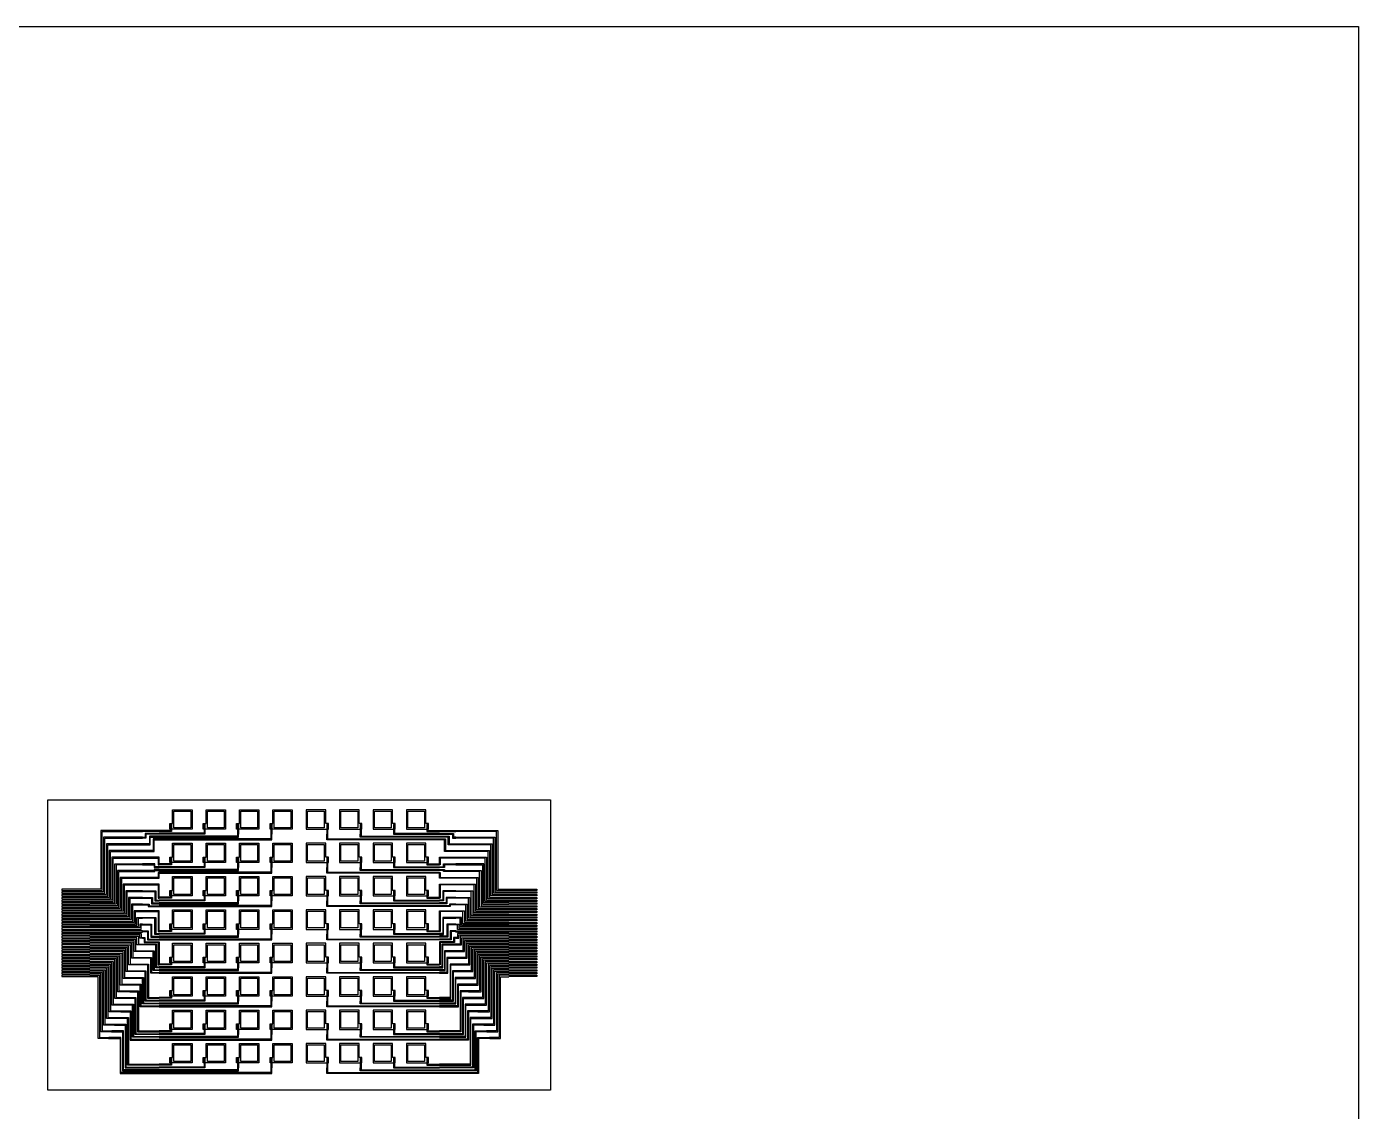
# Model space of a CAD drawing. Header units: millimetres. Extents: x -64 to 318, y -275 to 106.
# Drawn here: x 77.9 to 317.2, y -88.4 to 106.5 of the extents above; entities that cross this region are included whole.
import ezdxf

# ---------------------------------------------------------------- set-up
doc = ezdxf.new("R2010")
doc.units = ezdxf.units.MM
doc.header["$MEASUREMENT"] = 0

# ---------------------------------------------------------------- blocks, each defined once
blk = doc.blocks.new('*U6')
at = {"color": 4}
blk.add_lwpolyline([(-1.5, 1.5), (1.5, 1.5), (1.5, -1.5), (-1.5, -1.5)], close=True, dxfattribs=at)
blk = doc.blocks.new('*U7')
at = {"color": 0, "linetype": 'ByBlock', "lineweight": -2, "transparency": 16777216}
for p in [(0, 0), (6, 0), (12, 0), (18, 0), (24, 0), (30, 0), (36, 0), (42, 0), (0, -6), (6, -6), (12, -6), (18, -6), (24, -6), (30, -6), (36, -6), (42, -6), (0, -12), (6, -12), (12, -12), (18, -12), (24, -12), (30, -12), (36, -12), (42, -12), (0, -18), (6, -18), (12, -18), (18, -18), (24, -18), (30, -18), (36, -18), (42, -18), (0, -24), (6, -24), (12, -24), (18, -24), (24, -24), (30, -24), (36, -24), (42, -24), (0, -30), (6, -30), (12, -30), (18, -30), (24, -30), (30, -30), (36, -30), (42, -30), (0, -36), (6, -36), (12, -36), (18, -36), (24, -36), (30, -36), (36, -36), (42, -36), (0, -42), (6, -42), (12, -42), (18, -42), (24, -42), (30, -42), (36, -42), (42, -42)]:
    blk.add_blockref('*U6', p, dxfattribs=at)
blk = doc.blocks.new('*U8')
at = {"color": 3}
for p, q in [((-2, -1.75), (-2, -0.75)), ((-2, -0.75), (-1.5, -0.75)), ((-1.5, -1.75), (-2, -1.75)), ((-1.5, -0.75), (-1.5, -0.75))]:
    blk.add_line(p, q, dxfattribs=at)
blk.add_lwpolyline([(-1.5, -0.75), (-1.5, 1.75), (2, 1.75), (2, -1.75), (-1.5, -1.75)], dxfattribs=at)
blk = doc.blocks.new('*U9')
at = {"color": 0, "linetype": 'ByBlock', "lineweight": -2, "transparency": 16777216}
for p in [(0, 0), (6, 0), (12, 0), (18, 0), (0, -6), (6, -6), (12, -6), (18, -6), (0, -12), (6, -12), (12, -12), (18, -12), (0, -18), (6, -18), (12, -18), (18, -18), (0, -24), (6, -24), (12, -24), (18, -24), (0, -30), (6, -30), (12, -30), (18, -30), (0, -36), (6, -36), (12, -36), (18, -36), (0, -42), (6, -42), (12, -42), (18, -42)]:
    blk.add_blockref('*U8', p, dxfattribs=at)
blk = doc.blocks.new('*U10')
blk.add_lwpolyline([(-0.125, 2.5), (-0.125, -2.5), (0.125, -2.5), (0.125, 2.5)])
blk = doc.blocks.new('*U11')
at = {"color": 0, "linetype": 'ByBlock', "lineweight": -2, "transparency": 16777216}
for p in [(0, 0), (0.5, 0), (1, 0), (1.5, 0), (2, 0), (2.5, 0), (3, 0), (3.5, 0), (4, 0), (4.5, 0), (5, 0), (5.5, 0), (6, 0), (6.5, 0), (7, 0), (7.5, 0), (8, 0), (8.5, 0), (9, 0), (9.5, 0), (10, 0), (10.5, 0), (11, 0), (11.5, 0), (12, 0), (12.5, 0), (13, 0), (13.5, 0), (14, 0), (14.5, 0), (15, 0), (15.5, 0)]:
    blk.add_blockref('*U10', p, dxfattribs=at)
blk = doc.blocks.new('*U12')
for p, q in [((-8.03, 0.28), (-10.12, 0.28)), ((-7.88, 0.13), (-10.12, 0.13)), ((-8.03, 1.38), (-8.03, 0.28)), ((-8.03, 1.38), (-7.88, 1.38)), ((-8.03, 0.28), (-8.03, 0.28)), ((-7.88, 1.38), (-7.88, 0.13)), ((-2.03, 1.38), (-2.03, -0.22)), ((-2.03, 1.38), (-1.88, 1.38)), ((-2, 0.17), (-2, 0.17)), ((-1.88, 1.38), (-1.88, 0.13)), ((-1.88, 0.13), (-1.88, -0.37)), ((3.97, 1.38), (3.97, -0.22)), ((3.97, 1.38), (4.12, 1.38)), ((4, 0.17), (4, 0.17)), ((4.12, 1.38), (4.12, 0.13)), ((4.12, 0.13), (4.12, -0.37)), ((9.97, 1.38), (9.97, -0.22)), ((9.97, 1.38), (10.12, 1.38)), ((10, 0.17), (10, 0.17)), ((10.12, 1.38), (10.12, 0.13)), ((10.12, 0.13), (10.12, -0.37)), ((-2.03, -0.22), (-10.12, -0.22)), ((-1.88, -0.37), (-10.12, -0.37)), ((3.97, -0.72), (-10.12, -0.72)), ((-10.12, -0.88), (4.12, -0.88)), ((9.97, -1.22), (-10.12, -1.22)), ((-10.12, -1.38), (10.12, -1.38)), ((3.97, -0.22), (3.97, -0.72)), ((4.12, -0.88), (4.12, -0.37)), ((9.97, -0.22), (9.97, -0.72)), ((9.97, -0.72), (9.97, -1.22)), ((10.12, -0.88), (10.12, -0.37)), ((10.12, -1.38), (10.12, -0.88))]:
    blk.add_line(p, q)
blk = doc.blocks.new('*U13')
at = {"color": 0, "linetype": 'ByBlock', "lineweight": -2, "transparency": 16777216}
for p in [(0, 0), (0, -6), (0, -12), (0, -18), (0, -24), (0, -30), (0, -36), (0, -42)]:
    blk.add_blockref('*U12', p, dxfattribs=at)
blk = doc.blocks.new('*U14')
at = {"color": 3}
for p, q in [((-2, -1.75), (-2, -0.75)), ((-2, -0.75), (-1.5, -0.75)), ((-1.5, -1.75), (-2, -1.75)), ((-1.5, -0.75), (-1.5, -0.75))]:
    blk.add_line(p, q, dxfattribs=at)
blk.add_lwpolyline([(-1.5, -0.75), (-1.5, 1.75), (2, 1.75), (2, -1.75), (-1.5, -1.75)], dxfattribs=at)
blk = doc.blocks.new('*U15')
at = {"color": 0, "linetype": 'ByBlock', "lineweight": -2, "transparency": 16777216}
for p in [(0, 0), (6, 0), (12, 0), (18, 0), (0, -6), (6, -6), (12, -6), (18, -6), (0, -12), (6, -12), (12, -12), (18, -12), (0, -18), (6, -18), (12, -18), (18, -18), (0, -24), (6, -24), (12, -24), (18, -24), (0, -30), (6, -30), (12, -30), (18, -30), (0, -36), (6, -36), (12, -36), (18, -36), (0, -42), (6, -42), (12, -42), (18, -42)]:
    blk.add_blockref('*U14', p, dxfattribs=at)
blk = doc.blocks.new('*U16')
blk.add_lwpolyline([(-0.125, 2.5), (-0.125, -2.5), (0.125, -2.5), (0.125, 2.5)])
blk = doc.blocks.new('*U17')
at = {"color": 0, "linetype": 'ByBlock', "lineweight": -2, "transparency": 16777216}
for p in [(0, 0), (0.5, 0), (1, 0), (1.5, 0), (2, 0), (2.5, 0), (3, 0), (3.5, 0), (4, 0), (4.5, 0), (5, 0), (5.5, 0), (6, 0), (6.5, 0), (7, 0), (7.5, 0), (8, 0), (8.5, 0), (9, 0), (9.5, 0), (10, 0), (10.5, 0), (11, 0), (11.5, 0), (12, 0), (12.5, 0), (13, 0), (13.5, 0), (14, 0), (14.5, 0), (15, 0), (15.5, 0)]:
    blk.add_blockref('*U16', p, dxfattribs=at)
blk = doc.blocks.new('*U18')
for p, q in [((-8.03, 0.28), (-10.12, 0.28)), ((-7.88, 0.13), (-10.12, 0.13)), ((-8.03, 1.38), (-8.03, 0.28)), ((-8.03, 1.38), (-7.88, 1.38)), ((-8.03, 0.28), (-8.03, 0.28)), ((-7.88, 1.38), (-7.88, 0.13)), ((-2.03, 1.38), (-2.03, -0.22)), ((-2.03, 1.38), (-1.88, 1.38)), ((-2, 0.17), (-2, 0.17)), ((-1.88, 1.38), (-1.88, 0.13)), ((-1.88, 0.13), (-1.88, -0.37)), ((3.97, 1.38), (3.97, -0.22)), ((3.97, 1.38), (4.12, 1.38)), ((4, 0.17), (4, 0.17)), ((4.12, 1.38), (4.12, 0.13)), ((4.12, 0.13), (4.12, -0.37)), ((9.97, 1.38), (9.97, -0.22)), ((9.97, 1.38), (10.12, 1.38)), ((10, 0.17), (10, 0.17)), ((10.12, 1.38), (10.12, 0.13)), ((10.12, 0.13), (10.12, -0.37)), ((-2.03, -0.22), (-10.12, -0.22)), ((-1.88, -0.37), (-10.12, -0.37)), ((3.97, -0.72), (-10.12, -0.72)), ((-10.12, -0.88), (4.12, -0.88)), ((9.97, -1.22), (-10.12, -1.22)), ((-10.12, -1.38), (10.12, -1.38)), ((3.97, -0.22), (3.97, -0.72)), ((4.12, -0.88), (4.12, -0.37)), ((9.97, -0.22), (9.97, -0.72)), ((9.97, -0.72), (9.97, -1.22)), ((10.12, -0.88), (10.12, -0.37)), ((10.12, -1.38), (10.12, -0.88))]:
    blk.add_line(p, q)
blk = doc.blocks.new('*U19')
at = {"color": 0, "linetype": 'ByBlock', "lineweight": -2, "transparency": 16777216}
for p in [(0, 0), (0, -6), (0, -12), (0, -18), (0, -24), (0, -30), (0, -36), (0, -42)]:
    blk.add_blockref('*U18', p, dxfattribs=at)

msp = doc.modelspace()

# ---------------------------------------------------------------- linework, layer by layer
for p, q in [((101.73, -37.99), (98.76, -37.99)), ((101.73, -38.14), (98.76, -38.14)), ((152.1, -37.99), (155.07, -37.99)), ((152.1, -38.14), (155.07, -38.14)), ((98.76, -39.19), (99.23, -39.19)), ((99.38, -39.34), (98.76, -39.34)), ((99.98, -40.39), (98.76, -40.39)), ((98.76, -40.54), (100.13, -40.54)), ((99.23, -38.49), (99.23, -39.19)), ((101.73, -38.49), (99.23, -38.49)), ((99.38, -38.64), (99.38, -39.34)), ((101.73, -38.64), (99.38, -38.64)), ((99.98, -38.99), (99.98, -40.39)), ((101.73, -38.99), (99.98, -38.99)), ((100.13, -40.54), (100.13, -39.14)), ((100.13, -39.14), (101.73, -39.14)), ((100.67, -39.49), (100.67, -41.59)), ((101.73, -39.49), (100.67, -39.49)), ((100.82, -41.74), (100.82, -39.64)), ((100.82, -39.64), (101.73, -39.64)), ((152.1, -38.49), (154.6, -38.49)), ((152.1, -38.64), (154.45, -38.64)), ((152.1, -38.99), (153.84, -38.99)), ((153.69, -39.14), (152.1, -39.14)), ((152.1, -39.49), (153.16, -39.49)), ((153.01, -39.64), (152.1, -39.64)), ((153.01, -41.74), (153.01, -39.64)), ((153.16, -39.49), (153.16, -41.59)), ((153.69, -40.54), (153.69, -39.14)), ((155.07, -40.54), (153.69, -40.54)), ((153.84, -38.99), (153.84, -40.39)), ((153.84, -40.39), (155.07, -40.39)), ((154.45, -38.64), (154.45, -39.34)), ((154.45, -39.34), (155.07, -39.34)), ((154.6, -38.49), (154.6, -39.19)), ((155.07, -39.19), (154.6, -39.19)), ((100.67, -41.59), (98.76, -41.59)), ((98.76, -41.74), (100.82, -41.74)), ((101.73, -42.79), (98.76, -42.79)), ((98.76, -42.94), (101.58, -42.94)), ((101.58, -42.94), (101.58, -44.14)), ((101.73, -43.99), (101.73, -42.79)), ((152.1, -43.99), (152.1, -42.79)), ((152.1, -42.79), (155.07, -42.79)), ((155.07, -42.94), (152.25, -42.94)), ((152.25, -42.94), (152.25, -44.14)), ((155.07, -41.74), (153.01, -41.74)), ((153.16, -41.59), (155.07, -41.59)), ((100.98, -43.99), (98.76, -43.99)), ((98.76, -44.14), (100.83, -44.14)), ((100.83, -45.19), (98.76, -45.19)), ((98.76, -45.34), (100.98, -45.34)), ((100.83, -44.14), (100.83, -44.64)), ((100.83, -44.64), (101.73, -44.64)), ((101.73, -44.99), (100.83, -44.99)), ((100.83, -44.99), (100.83, -45.19)), ((100.98, -44.49), (100.98, -43.99)), ((101.73, -44.49), (100.98, -44.49)), ((100.98, -45.34), (100.98, -45.14)), ((100.98, -45.14), (101.73, -45.14)), ((101.58, -44.14), (101.73, -44.14)), ((152.25, -44.14), (152.1, -44.14)), ((152.1, -44.49), (152.85, -44.49)), ((153, -44.64), (152.1, -44.64)), ((152.1, -44.99), (153, -44.99)), ((152.85, -45.14), (152.1, -45.14)), ((152.85, -44.49), (152.85, -43.99)), ((152.85, -43.99), (155.07, -43.99)), ((152.85, -45.34), (152.85, -45.14)), ((155.07, -45.34), (152.85, -45.34)), ((155.07, -44.14), (153, -44.14)), ((153, -44.14), (153, -44.64)), ((153, -44.99), (153, -45.19)), ((153, -45.19), (155.07, -45.19)), ((101.58, -46.39), (98.76, -46.39)), ((98.76, -46.54), (101.73, -46.54)), ((101.73, -47.59), (98.76, -47.59)), ((98.76, -47.74), (101.58, -47.74)), ((101.73, -45.49), (101.58, -45.49)), ((101.58, -45.49), (101.58, -46.39)), ((101.58, -47.74), (101.58, -50.14)), ((101.73, -46.54), (101.73, -45.64)), ((101.73, -49.99), (101.73, -47.59)), ((152.1, -45.49), (152.25, -45.49)), ((152.1, -46.54), (152.1, -45.64)), ((155.07, -46.54), (152.1, -46.54)), ((152.1, -49.99), (152.1, -47.59)), ((152.1, -47.59), (155.07, -47.59)), ((152.25, -45.49), (152.25, -46.39)), ((152.25, -46.39), (155.07, -46.39)), ((155.07, -47.74), (152.25, -47.74)), ((152.25, -47.74), (152.25, -50.14)), ((98.76, -48.79), (101.13, -48.79)), ((98.76, -48.94), (100.98, -48.94)), ((98.76, -49.99), (100.53, -49.99)), ((98.76, -50.14), (100.38, -50.14)), ((100.38, -50.14), (100.38, -51.14)), ((100.53, -49.99), (100.53, -50.99)), ((100.98, -48.94), (100.98, -50.64)), ((101.13, -48.79), (101.13, -50.49)), ((101.58, -50.14), (101.73, -50.14)), ((152.25, -50.14), (152.1, -50.14)), ((155.07, -48.79), (152.7, -48.79)), ((152.7, -48.79), (152.7, -50.49)), ((155.07, -48.94), (152.85, -48.94)), ((152.85, -48.94), (152.85, -50.64)), ((155.07, -49.99), (153.3, -49.99)), ((153.3, -49.99), (153.3, -50.99)), ((155.07, -50.14), (153.45, -50.14)), ((153.45, -50.14), (153.45, -51.14)), ((98.76, -51.19), (99.93, -51.19)), ((98.76, -51.34), (99.78, -51.34)), ((101.73, -52.39), (98.76, -52.39)), ((98.76, -52.54), (101.58, -52.54)), ((99.78, -51.34), (99.78, -51.64)), ((99.78, -51.64), (101.73, -51.64)), ((99.93, -51.19), (99.93, -51.49)), ((99.93, -51.49), (101.73, -51.49)), ((100.38, -51.14), (101.73, -51.14)), ((100.53, -50.99), (101.73, -50.99)), ((100.98, -50.64), (101.73, -50.64)), ((101.13, -50.49), (101.73, -50.49)), ((101.58, -52.54), (101.58, -56.14)), ((101.73, -55.99), (101.73, -52.39)), ((152.7, -50.49), (152.1, -50.49)), ((152.85, -50.64), (152.1, -50.64)), ((153.3, -50.99), (152.1, -50.99)), ((153.45, -51.14), (152.1, -51.14)), ((153.9, -51.49), (152.1, -51.49)), ((154.05, -51.64), (152.1, -51.64)), ((152.1, -55.99), (152.1, -52.39)), ((152.1, -52.39), (155.07, -52.39)), ((155.07, -52.54), (152.25, -52.54)), ((152.25, -52.54), (152.25, -56.14)), ((155.07, -51.19), (153.9, -51.19)), ((153.9, -51.19), (153.9, -51.49)), ((155.07, -51.34), (154.05, -51.34)), ((154.05, -51.34), (154.05, -51.64)), ((98.76, -53.59), (101.13, -53.59)), ((100.98, -53.74), (98.76, -53.74)), ((98.76, -54.79), (100.38, -54.79)), ((98.76, -54.94), (100.23, -54.94)), ((100.23, -54.94), (100.23, -57.14)), ((100.38, -54.79), (100.38, -56.99)), ((100.98, -56.64), (100.98, -53.74)), ((101.13, -53.59), (101.13, -56.49)), ((155.07, -53.59), (152.7, -53.59)), ((152.7, -53.59), (152.7, -56.49)), ((152.85, -56.64), (152.85, -53.74)), ((152.85, -53.74), (155.07, -53.74)), ((155.07, -54.79), (153.45, -54.79)), ((153.45, -54.79), (153.45, -56.99)), ((155.07, -54.94), (153.6, -54.94)), ((153.6, -54.94), (153.6, -57.14)), ((98.76, -55.99), (89.26, -55.99)), ((98.76, -55.99), (99.78, -55.99)), ((98.76, -56.14), (99.63, -56.14)), ((98.76, -57.19), (99.18, -57.19)), ((98.76, -57.34), (99.03, -57.34)), ((99.03, -57.34), (99.03, -58.1)), ((99.18, -57.19), (99.18, -57.95)), ((99.63, -56.14), (99.63, -57.64)), ((99.78, -55.99), (99.78, -57.49)), ((100.23, -57.14), (101.73, -57.14)), ((100.38, -56.99), (101.73, -56.99)), ((101.73, -56.64), (100.98, -56.64)), ((101.13, -56.49), (101.73, -56.49)), ((101.58, -56.14), (101.73, -56.14)), ((152.25, -56.14), (152.1, -56.14)), ((152.7, -56.49), (152.1, -56.49)), ((152.1, -56.64), (152.85, -56.64)), ((153.45, -56.99), (152.1, -56.99)), ((153.6, -57.14), (152.1, -57.14)), ((155.07, -55.99), (154.05, -55.99)), ((154.05, -55.99), (154.05, -57.49)), ((155.07, -56.14), (154.2, -56.14)), ((154.2, -56.14), (154.2, -57.64)), ((155.07, -57.19), (154.65, -57.19)), ((154.65, -57.19), (154.65, -57.95)), ((155.07, -57.34), (154.8, -57.34)), ((154.8, -57.34), (154.8, -58.1)), ((155.07, -55.99), (164.57, -55.99)), ((98.76, -58.39), (101.28, -58.39)), ((101.13, -58.54), (98.76, -58.54)), ((100.68, -59.74), (98.76, -59.74)), ((98.91, -59.59), (100.83, -59.59)), ((99.03, -58.1), (101.58, -58.1)), ((99.18, -57.95), (101.73, -57.95)), ((99.63, -57.64), (101.73, -57.64)), ((99.78, -57.49), (101.73, -57.49)), ((100.68, -63.14), (100.68, -59.74)), ((100.83, -59.59), (100.83, -62.99)), ((101.13, -62.64), (101.13, -58.54)), ((101.28, -58.39), (101.28, -62.49)), ((101.58, -58.1), (101.58, -62.14)), ((101.73, -57.95), (101.73, -61.99)), ((154.05, -57.49), (152.1, -57.49)), ((154.2, -57.64), (152.1, -57.64)), ((154.65, -57.95), (152.1, -57.95)), ((152.1, -57.95), (152.1, -61.99)), ((154.8, -58.1), (152.25, -58.1)), ((152.25, -58.1), (152.25, -62.14)), ((155.07, -58.39), (152.55, -58.39)), ((152.55, -58.39), (152.55, -62.49)), ((152.7, -62.64), (152.7, -58.54)), ((152.7, -58.54), (155.07, -58.54)), ((154.92, -59.59), (153, -59.59)), ((153, -59.59), (153, -62.99)), ((153.15, -63.14), (153.15, -59.74)), ((153.15, -59.74), (155.07, -59.74)), ((98.76, -60.79), (100.38, -60.79)), ((100.23, -60.94), (98.76, -60.94)), ((98.76, -61.99), (99.83, -61.99)), ((99.68, -62.14), (98.76, -62.14)), ((99.68, -68.14), (99.68, -62.14)), ((99.83, -61.99), (99.83, -67.99)), ((100.23, -63.64), (100.23, -60.94)), ((100.38, -60.79), (100.38, -63.49)), ((101.58, -62.14), (101.73, -62.14)), ((152.25, -62.14), (152.1, -62.14)), ((155.07, -60.79), (153.45, -60.79)), ((153.45, -60.79), (153.45, -63.49)), ((153.6, -63.64), (153.6, -60.94)), ((153.6, -60.94), (155.07, -60.94)), ((155.07, -61.99), (154, -61.99)), ((154, -61.99), (154, -67.99)), ((154.15, -68.14), (154.15, -62.14)), ((154.15, -62.14), (155.07, -62.14)), ((98.78, -64.54), (97.59, -64.54)), ((97.66, -64.39), (98.93, -64.39)), ((99.23, -63.34), (98.14, -63.34)), ((98.21, -63.19), (99.38, -63.19)), ((98.78, -69.14), (98.78, -64.54)), ((98.93, -64.39), (98.93, -68.99)), ((99.23, -68.64), (99.23, -63.34)), ((99.38, -63.19), (99.38, -68.49)), ((101.73, -63.64), (100.23, -63.64)), ((100.38, -63.49), (101.73, -63.49)), ((101.73, -63.14), (100.68, -63.14)), ((100.83, -62.99), (101.73, -62.99)), ((101.73, -62.64), (101.13, -62.64)), ((101.28, -62.49), (101.73, -62.49)), ((152.55, -62.49), (152.1, -62.49)), ((152.1, -62.64), (152.7, -62.64)), ((153, -62.99), (152.1, -62.99)), ((152.1, -63.14), (153.15, -63.14)), ((153.45, -63.49), (152.1, -63.49)), ((152.1, -63.64), (153.6, -63.64)), ((155.62, -63.19), (154.45, -63.19)), ((154.45, -63.19), (154.45, -68.49)), ((154.6, -68.64), (154.6, -63.34)), ((154.6, -63.34), (155.69, -63.34)), ((156.17, -64.39), (154.9, -64.39)), ((154.9, -64.39), (154.9, -68.99)), ((155.05, -69.14), (155.05, -64.54)), ((155.05, -64.54), (156.24, -64.54)), ((96.49, -66.94), (97.88, -66.94)), ((96.56, -66.79), (98.03, -66.79)), ((98.33, -65.74), (97.04, -65.74)), ((97.11, -65.59), (98.48, -65.59)), ((97.88, -66.94), (97.88, -74.14)), ((98.03, -66.79), (98.03, -73.99)), ((98.33, -69.64), (98.33, -65.74)), ((98.48, -65.59), (98.48, -69.49)), ((156.72, -65.59), (155.35, -65.59)), ((155.35, -65.59), (155.35, -69.49)), ((155.5, -69.64), (155.5, -65.74)), ((155.5, -65.74), (156.78, -65.74)), ((157.26, -66.79), (155.8, -66.79)), ((155.8, -66.79), (155.8, -73.99)), ((157.33, -66.94), (155.95, -66.94)), ((155.95, -66.94), (155.95, -74.14)), ((96.98, -69.34), (95.4, -69.34)), ((95.47, -69.19), (97.13, -69.19)), ((97.43, -68.14), (95.95, -68.14)), ((96.01, -67.99), (97.58, -67.99)), ((96.98, -75.14), (96.98, -69.34)), ((97.13, -69.19), (97.13, -74.99)), ((97.43, -74.64), (97.43, -68.14)), ((97.58, -67.99), (97.58, -74.49)), ((101.73, -69.14), (98.78, -69.14)), ((98.93, -68.99), (101.73, -68.99)), ((101.73, -68.64), (99.23, -68.64)), ((99.38, -68.49), (101.73, -68.49)), ((101.73, -68.14), (99.68, -68.14)), ((99.83, -67.99), (101.73, -67.99)), ((154, -67.99), (152.1, -67.99)), ((152.1, -68.14), (154.15, -68.14)), ((154.45, -68.49), (152.1, -68.49)), ((152.1, -68.64), (154.6, -68.64)), ((154.9, -68.99), (152.1, -68.99)), ((152.1, -69.14), (155.05, -69.14)), ((157.81, -67.99), (156.25, -67.99)), ((156.25, -67.99), (156.25, -74.49)), ((156.4, -74.64), (156.4, -68.14)), ((156.4, -68.14), (157.88, -68.14)), ((158.36, -69.19), (156.7, -69.19)), ((156.7, -69.19), (156.7, -74.99)), ((156.85, -75.14), (156.85, -69.34)), ((156.85, -69.34), (158.43, -69.34)), ((96.08, -71.74), (94.3, -71.74)), ((94.37, -71.59), (96.23, -71.59)), ((94.85, -70.54), (96.53, -70.54)), ((94.92, -70.39), (96.68, -70.39)), ((96.08, -80.14), (96.08, -71.74)), ((96.23, -71.59), (96.23, -79.99)), ((96.53, -70.54), (96.53, -75.64)), ((96.68, -70.39), (96.68, -75.49)), ((101.73, -69.64), (98.33, -69.64)), ((98.48, -69.49), (101.73, -69.49)), ((155.35, -69.49), (152.1, -69.49)), ((152.1, -69.64), (155.5, -69.64)), ((158.91, -70.39), (157.15, -70.39)), ((157.15, -70.39), (157.15, -75.49)), ((158.98, -70.54), (157.3, -70.54)), ((157.3, -70.54), (157.3, -75.64)), ((159.46, -71.59), (157.6, -71.59)), ((157.6, -71.59), (157.6, -79.99)), ((157.75, -80.14), (157.75, -71.74)), ((157.75, -71.74), (159.53, -71.74)), ((93.2, -74.14), (95.18, -74.14)), ((95.33, -73.99), (93.27, -73.99)), ((93.75, -72.94), (95.63, -72.94)), ((93.82, -72.79), (95.78, -72.79)), ((95.18, -74.14), (95.18, -81.14)), ((95.33, -80.99), (95.33, -73.99)), ((95.63, -72.94), (95.63, -80.64)), ((95.78, -72.79), (95.78, -80.49)), ((97.88, -74.14), (101.73, -74.14)), ((98.03, -73.99), (101.73, -73.99)), ((155.8, -73.99), (152.1, -73.99)), ((155.95, -74.14), (152.1, -74.14)), ((160.01, -72.79), (158.05, -72.79)), ((158.05, -72.79), (158.05, -80.49)), ((160.08, -72.94), (158.2, -72.94)), ((158.2, -72.94), (158.2, -80.64)), ((158.5, -80.99), (158.5, -73.99)), ((158.5, -73.99), (160.56, -73.99)), ((160.62, -74.14), (158.65, -74.14)), ((158.65, -74.14), (158.65, -81.14)), ((92.66, -75.34), (94.73, -75.34)), ((94.88, -75.19), (92.72, -75.19)), ((94.73, -75.34), (94.73, -81.64)), ((94.88, -81.49), (94.88, -75.19)), ((96.53, -75.64), (101.73, -75.64)), ((96.68, -75.49), (101.73, -75.49)), ((101.73, -75.14), (96.98, -75.14)), ((97.13, -74.99), (101.73, -74.99)), ((101.73, -74.64), (97.43, -74.64)), ((97.58, -74.49), (101.73, -74.49)), ((156.25, -74.49), (152.1, -74.49)), ((152.1, -74.64), (156.4, -74.64)), ((156.7, -74.99), (152.1, -74.99)), ((152.1, -75.14), (156.85, -75.14)), ((157.15, -75.49), (152.1, -75.49)), ((157.3, -75.64), (152.1, -75.64)), ((158.95, -81.49), (158.95, -75.19)), ((158.95, -75.19), (161.1, -75.19)), ((161.17, -75.34), (159.1, -75.34)), ((159.1, -75.34), (159.1, -81.64)), ((95.18, -81.14), (101.73, -81.14)), ((101.73, -80.99), (95.33, -80.99)), ((95.63, -80.64), (101.73, -80.64)), ((95.78, -80.49), (101.73, -80.49)), ((101.73, -80.14), (96.08, -80.14)), ((96.23, -79.99), (101.73, -79.99)), ((157.6, -79.99), (152.1, -79.99)), ((152.1, -80.14), (157.75, -80.14)), ((158.05, -80.49), (152.1, -80.49)), ((158.2, -80.64), (152.1, -80.64)), ((152.1, -80.99), (158.5, -80.99)), ((158.65, -81.14), (152.1, -81.14)), ((94.73, -81.64), (101.73, -81.64)), ((101.73, -81.49), (94.88, -81.49)), ((152.1, -81.49), (158.95, -81.49)), ((159.1, -81.64), (152.1, -81.64))]:
    msp.add_line(p, q)
at = {"color": 1}
msp.add_lwpolyline([(-63.82, 106.49), (317.18, 106.49), (317.18, -274.51), (-63.82, -274.51)], close=True, dxfattribs=at)
at = {"color": 4}
msp.add_lwpolyline([(81.76, -32.49), (172.07, -32.49), (172.07, -84.64), (81.76, -84.64)], close=True, dxfattribs=at)
for points in [[(98.76, -37.99), (91.26, -37.99), (91.26, -48.49), (89.26, -48.49)], [(89.26, -48.74), (91.51, -48.74), (91.51, -38.14), (98.76, -38.14)], [(155.07, -37.99), (162.57, -37.99), (162.57, -48.49), (164.57, -48.49)], [(164.57, -48.74), (162.32, -48.74), (162.32, -38.14), (155.07, -38.14)], [(98.76, -39.19), (91.76, -39.19), (91.76, -48.99), (89.26, -48.99)], [(89.26, -49.24), (92.01, -49.24), (92.01, -39.34), (98.76, -39.34)], [(98.76, -40.39), (92.26, -40.39), (92.26, -49.49), (89.26, -49.49)], [(89.26, -49.74), (92.51, -49.74), (92.51, -40.54), (98.76, -40.54)], [(155.07, -39.19), (162.07, -39.19), (162.07, -48.99), (164.57, -48.99)], [(164.57, -49.24), (161.82, -49.24), (161.82, -39.34), (155.07, -39.34)], [(155.07, -40.39), (161.57, -40.39), (161.57, -49.49), (164.57, -49.49)], [(164.57, -49.74), (161.32, -49.74), (161.32, -40.54), (155.07, -40.54)], [(98.76, -41.59), (92.76, -41.59), (92.76, -49.99), (89.26, -49.99)], [(89.26, -50.24), (93.01, -50.24), (93.01, -41.74), (98.76, -41.74)], [(98.76, -42.79), (93.26, -42.79), (93.26, -50.49), (89.26, -50.49)], [(89.26, -50.74), (93.51, -50.74), (93.51, -42.94), (98.76, -42.94)], [(155.07, -41.59), (161.07, -41.59), (161.07, -49.99), (164.57, -49.99)], [(164.57, -50.24), (160.82, -50.24), (160.82, -41.74), (155.07, -41.74)], [(155.07, -42.79), (160.57, -42.79), (160.57, -50.49), (164.57, -50.49)], [(164.57, -50.74), (160.32, -50.74), (160.32, -42.94), (155.07, -42.94)], [(89.26, -50.99), (93.76, -50.99), (93.76, -43.99), (98.76, -43.99)], [(98.76, -44.14), (94.01, -44.14), (94.01, -51.24), (89.26, -51.24)], [(98.76, -45.19), (94.26, -45.19), (94.26, -51.49), (89.26, -51.49)], [(89.26, -51.74), (94.51, -51.74), (94.51, -45.34), (98.76, -45.34)], [(164.57, -50.99), (160.07, -50.99), (160.07, -43.99), (155.07, -43.99)], [(155.07, -44.14), (159.82, -44.14), (159.82, -51.24), (164.57, -51.24)], [(155.07, -45.19), (159.57, -45.19), (159.57, -51.49), (164.57, -51.49)], [(164.57, -51.74), (159.32, -51.74), (159.32, -45.34), (155.07, -45.34)], [(98.76, -46.39), (94.76, -46.39), (94.76, -51.99), (89.26, -51.99)], [(89.26, -52.24), (95.01, -52.24), (95.01, -46.54), (98.76, -46.54)], [(98.76, -47.59), (95.26, -47.59), (95.26, -52.49), (89.26, -52.49)], [(89.26, -52.74), (95.51, -52.74), (95.51, -47.74), (98.76, -47.74)], [(155.07, -46.39), (159.07, -46.39), (159.07, -51.99), (164.57, -51.99)], [(164.57, -52.24), (158.82, -52.24), (158.82, -46.54), (155.07, -46.54)], [(155.07, -47.59), (158.57, -47.59), (158.57, -52.49), (164.57, -52.49)], [(164.57, -52.74), (158.32, -52.74), (158.32, -47.74), (155.07, -47.74)], [(98.76, -48.79), (95.76, -48.79), (95.76, -52.99), (89.26, -52.99)], [(89.26, -53.24), (96.01, -53.24), (96.01, -48.94), (98.76, -48.94)], [(98.76, -49.99), (96.26, -49.99), (96.26, -53.49), (89.26, -53.49)], [(89.26, -53.74), (96.51, -53.74), (96.51, -50.14), (98.76, -50.14)], [(155.07, -48.79), (158.07, -48.79), (158.07, -52.99), (164.57, -52.99)], [(164.57, -53.24), (157.82, -53.24), (157.82, -48.94), (155.07, -48.94)], [(155.07, -49.99), (157.57, -49.99), (157.57, -53.49), (164.57, -53.49)], [(164.57, -53.74), (157.32, -53.74), (157.32, -50.14), (155.07, -50.14)], [(98.76, -51.19), (96.76, -51.19), (96.76, -53.99), (89.26, -53.99)], [(89.26, -54.24), (97.01, -54.24), (97.01, -51.34), (98.76, -51.34)], [(98.76, -52.39), (97.26, -52.39), (97.26, -54.49), (89.26, -54.49)], [(89.26, -54.74), (97.51, -54.74), (97.51, -52.54), (98.76, -52.54)], [(155.07, -51.19), (157.07, -51.19), (157.07, -53.99), (164.57, -53.99)], [(164.57, -54.24), (156.82, -54.24), (156.82, -51.34), (155.07, -51.34)], [(155.07, -52.39), (156.57, -52.39), (156.57, -54.49), (164.57, -54.49)], [(164.57, -54.74), (156.32, -54.74), (156.32, -52.54), (155.07, -52.54)], [(89.26, -54.99), (97.76, -54.99), (97.76, -53.59), (98.76, -53.59)], [(89.26, -55.24), (98.01, -55.24), (98.01, -53.74), (98.76, -53.74)], [(98.76, -54.79), (98.26, -54.79), (98.26, -55.49), (89.26, -55.49)], [(89.26, -55.74), (98.51, -55.74), (98.51, -54.94), (98.76, -54.94)], [(164.57, -54.99), (156.07, -54.99), (156.07, -53.59), (155.07, -53.59)], [(164.57, -55.24), (155.82, -55.24), (155.82, -53.74), (155.07, -53.74)], [(155.07, -54.79), (155.57, -54.79), (155.57, -55.49), (164.57, -55.49)], [(164.57, -55.74), (155.32, -55.74), (155.32, -54.94), (155.07, -54.94)], [(89.26, -56.24), (98.76, -56.24), (98.76, -56.14)], [(89.26, -56.49), (98.51, -56.49), (98.51, -57.19), (98.76, -57.19)], [(98.76, -57.34), (98.26, -57.34), (98.26, -56.74), (89.26, -56.74)], [(89.26, -56.99), (98.01, -56.99), (98.01, -58.39), (98.76, -58.39)], [(98.76, -58.54), (97.76, -58.54), (97.76, -57.24), (89.26, -57.24)], [(164.57, -56.24), (155.07, -56.24), (155.07, -56.14)], [(164.57, -56.49), (155.32, -56.49), (155.32, -57.19), (155.07, -57.19)], [(155.07, -57.34), (155.57, -57.34), (155.57, -56.74), (164.57, -56.74)], [(164.57, -56.99), (155.82, -56.99), (155.82, -58.39), (155.07, -58.39)], [(155.07, -58.54), (156.07, -58.54), (156.07, -57.24), (164.57, -57.24)], [(89.26, -57.49), (97.51, -57.49), (97.51, -59.59), (98.91, -59.59)], [(98.76, -59.74), (97.26, -59.74), (97.26, -57.74), (89.26, -57.74)], [(89.26, -57.99), (97.01, -57.99), (97.01, -60.79), (98.76, -60.79)], [(98.76, -60.94), (96.76, -60.94), (96.76, -58.24), (89.26, -58.24)], [(89.26, -58.49), (96.51, -58.49), (96.51, -61.99), (98.76, -61.99)], [(98.76, -62.14), (96.26, -62.14), (96.26, -58.74), (89.26, -58.74)], [(89.26, -58.99), (96.01, -58.99), (96.01, -63.19), (98.21, -63.19)], [(98.14, -63.34), (95.76, -63.34), (95.76, -59.24), (89.26, -59.24)], [(89.26, -59.49), (95.51, -59.49), (95.51, -64.39), (97.66, -64.39)], [(97.59, -64.54), (95.26, -64.54), (95.26, -59.74), (89.26, -59.74)], [(164.57, -57.49), (156.32, -57.49), (156.32, -59.59), (154.92, -59.59)], [(155.07, -59.74), (156.57, -59.74), (156.57, -57.74), (164.57, -57.74)], [(164.57, -57.99), (156.82, -57.99), (156.82, -60.79), (155.07, -60.79)], [(155.07, -60.94), (157.07, -60.94), (157.07, -58.24), (164.57, -58.24)], [(164.57, -58.49), (157.32, -58.49), (157.32, -61.99), (155.07, -61.99)], [(155.07, -62.14), (157.57, -62.14), (157.57, -58.74), (164.57, -58.74)], [(164.57, -58.99), (157.82, -58.99), (157.82, -63.19), (155.62, -63.19)], [(155.69, -63.34), (158.07, -63.34), (158.07, -59.24), (164.57, -59.24)], [(164.57, -59.49), (158.32, -59.49), (158.32, -64.39), (156.17, -64.39)], [(156.24, -64.54), (158.57, -64.54), (158.57, -59.74), (164.57, -59.74)], [(89.26, -59.99), (95.01, -59.99), (95.01, -65.59), (97.11, -65.59)], [(97.04, -65.74), (94.76, -65.74), (94.76, -60.24), (89.26, -60.24)], [(89.26, -60.49), (94.51, -60.49), (94.51, -66.79), (96.56, -66.79)], [(96.49, -66.94), (94.26, -66.94), (94.26, -60.74), (89.26, -60.74)], [(89.26, -60.99), (94.01, -60.99), (94.01, -67.99), (96.01, -67.99)], [(95.95, -68.14), (93.76, -68.14), (93.76, -61.24), (89.26, -61.24)], [(89.26, -61.49), (93.51, -61.49), (93.51, -69.19), (95.47, -69.19)], [(95.4, -69.34), (93.26, -69.34), (93.26, -61.74), (89.26, -61.74)], [(89.26, -61.99), (93.01, -61.99), (93.01, -70.39), (94.92, -70.39)], [(164.57, -59.99), (158.82, -59.99), (158.82, -65.59), (156.72, -65.59)], [(156.78, -65.74), (159.07, -65.74), (159.07, -60.24), (164.57, -60.24)], [(164.57, -60.49), (159.32, -60.49), (159.32, -66.79), (157.26, -66.79)], [(157.33, -66.94), (159.57, -66.94), (159.57, -60.74), (164.57, -60.74)], [(164.57, -60.99), (159.82, -60.99), (159.82, -67.99), (157.81, -67.99)], [(157.88, -68.14), (160.07, -68.14), (160.07, -61.24), (164.57, -61.24)], [(164.57, -61.49), (160.32, -61.49), (160.32, -69.19), (158.36, -69.19)], [(158.43, -69.34), (160.57, -69.34), (160.57, -61.74), (164.57, -61.74)], [(164.57, -61.99), (160.82, -61.99), (160.82, -70.39), (158.91, -70.39)], [(94.85, -70.54), (92.76, -70.54), (92.76, -62.24), (89.26, -62.24)], [(89.26, -62.49), (92.51, -62.49), (92.51, -71.59), (94.37, -71.59)], [(94.3, -71.74), (92.26, -71.74), (92.26, -62.74), (89.26, -62.74)], [(89.26, -62.99), (92.01, -62.99), (92.01, -72.79), (93.82, -72.79)], [(93.75, -72.94), (91.76, -72.94), (91.76, -63.24), (89.26, -63.24)], [(89.26, -63.49), (91.51, -63.49), (91.51, -73.99), (93.27, -73.99)], [(93.2, -74.14), (91.26, -74.14), (91.26, -63.74), (89.26, -63.74)], [(89.26, -63.99), (91.01, -63.99), (91.01, -75.19), (92.72, -75.19)], [(92.66, -75.34), (90.76, -75.34), (90.76, -64.24), (89.26, -64.24)], [(158.98, -70.54), (161.07, -70.54), (161.07, -62.24), (164.57, -62.24)], [(164.57, -62.49), (161.32, -62.49), (161.32, -71.59), (159.46, -71.59)], [(159.53, -71.74), (161.57, -71.74), (161.57, -62.74), (164.57, -62.74)], [(164.57, -62.99), (161.82, -62.99), (161.82, -72.79), (160.01, -72.79)], [(160.08, -72.94), (162.07, -72.94), (162.07, -63.24), (164.57, -63.24)], [(164.57, -63.49), (162.32, -63.49), (162.32, -73.99), (160.56, -73.99)], [(160.62, -74.14), (162.57, -74.14), (162.57, -63.74), (164.57, -63.74)], [(164.57, -63.99), (162.82, -63.99), (162.82, -75.19), (161.1, -75.19)], [(161.17, -75.34), (163.07, -75.34), (163.07, -64.24), (164.57, -64.24)]]:
    msp.add_lwpolyline(points)

# ---------------------------------------------------------------- block references
for name, p in [('*U9', (105.66, -35.99)), ('*U7', (105.91, -35.99)), ('*U13', (111.85, -38.26))]:
    msp.add_blockref(name, p)
at = {"xscale": -1}
for name, p in [('*U15', (148.16, -35.99)), ('*U19', (141.98, -38.26))]:
    msp.add_blockref(name, p, dxfattribs=at)
at = {"rotation": 270}
msp.add_blockref('*U11', (86.76, -48.61), dxfattribs=at)
at = {"xscale": -1, "rotation": 90}
msp.add_blockref('*U17', (167.07, -48.61), dxfattribs=at)

doc.saveas('drawing.dxf')
